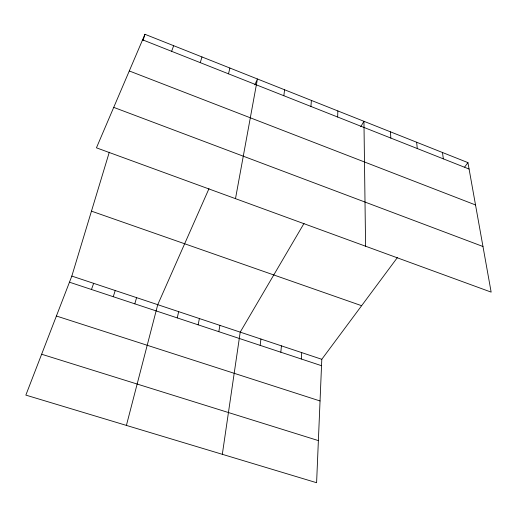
<?xml version="1.0" encoding="UTF-8"?>
<svg xmlns="http://www.w3.org/2000/svg" width="517" height="517" viewBox="0 0 517 517"><rect width="100%" height="100%" fill="white"/><g stroke="black" fill="none" stroke-linecap="round" stroke-linejoin="round"><path stroke-width="0.78" d="M337.653 117.023L337.853 110.935M397.405 257.544L321.8 359.296L316.604 482.716L25.85 395.111L71.831 276.078L109.294 152.198M301.288 358.998L301.715 352.607M310.924 106.444L311.402 100.427M280.834 352.219L281.422 345.854M260.167 345.375L260.923 339.029M283.827 95.723L284.602 89.777M222.323 454.307L240.218 332.134L304.028 223.402M218.814 331.675L219.906 325.374M235.493 198.657L257.434 78.978L254.849 84.833M198.134 324.825L199.4 318.543M177.241 317.903L178.675 311.648M228.508 73.828L229.891 68.037M126.406 425.407L157.743 304.681L208.991 188.653M134.801 303.841L136.598 297.637M200.266 62.647L201.973 56.941M143.099 40.41L144.954 34.284L467.937 162.622L491.15 292.118L96.44 147.823L144.954 34.284M113.249 296.706L115.233 290.528M91.47 289.488L93.648 283.342M171.631 51.312L173.66 45.69M360.756 126.736L363.949 121.301L365.59 246.215M464.66 167.036L467.937 162.622M41.638 354.235L318.375 440.6M56.405 316.016L320.042 400.966M69.465 282.198L321.529 365.7M71.831 276.078L321.8 359.296M91.47 211.149L361.622 305.702M113.727 107.368L482.975 246.506M129.282 70.958L475.524 204.952M142.589 39.822L469.087 169.046M442.462 152.502L443.36 158.861M416.644 142.24L417.271 148.534M390.471 131.841L390.833 138.071"/></g></svg>
